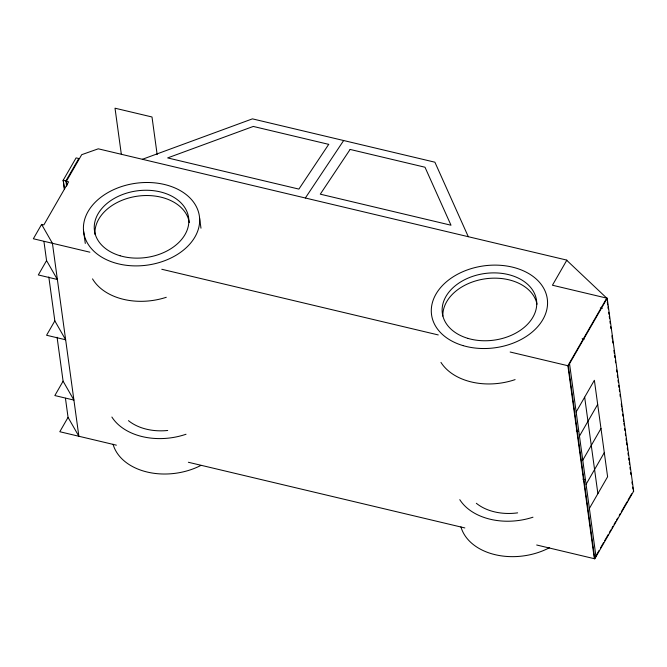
<?xml version="1.0" encoding="UTF-8"?>
<svg xmlns="http://www.w3.org/2000/svg" width="667" height="667" viewBox="0 0 667 667"><rect width="100%" height="100%" fill="white"/><g stroke="black" fill="none" stroke-linecap="round" stroke-linejoin="round"><path stroke-width="1" d="M63.223 180.273L64.457 189.278L63.182 180.265L76.096 157.879L78.773 158.521L65.891 180.907L66.6 186.06M607.02 300.083L606.753 298.132L566.425 260.013L98.274 148.816L81.691 154.694L66.383 181.324L68.609 181.858L43.839 224.937L41.604 224.404L33.35 238.761L89.887 252.193M46.565 260.589L38.311 274.946L57.379 279.473L46.565 260.589L43.947 241.487M54.836 320.885L46.573 335.251L65.641 339.778L54.836 320.885L48.808 276.938M63.098 381.19L54.844 395.556L73.912 400.083L63.098 381.19L57.079 337.244M65.441 398.274L68.059 417.375L59.805 431.732L116.383 445.172M566.867 260.122L552.434 285.226L607.195 298.232L633.65 491.204L594.781 558.804L536.677 544.997M598.999 550.583L594.339 558.696L567.884 365.724L606.753 298.132M607.195 298.232L568.326 365.833L594.781 558.804M576.155 411.964L594.372 380.273L607.604 476.763L589.378 508.446M579.465 436.085L597.682 404.394M582.766 460.205L600.992 428.522M586.076 484.325L604.294 452.643M600.55 547.882L603.66 542.471M604.702 540.67L608.329 534.359M609.363 532.558L610.922 529.856M611.956 528.056L612.99 526.246M614.032 524.445L615.583 521.744M616.616 519.943L617.659 518.134M619.209 515.433L620.252 513.632M621.285 511.831L626.988 501.918M628.022 500.108L631.649 493.805M305.344 197.999L343.655 140.529M142.388 159.296L252.426 118.859L434.892 162.198L468.292 236.702M63.182 180.265L65.891 180.907M600.308 307.929L602.318 308.404M582.149 338.711L584.159 339.186M161.789 269.268L438.252 334.934M510.155 352.018L567.884 365.724M576.296 430.907L578.306 431.391M582.908 479.156L584.917 479.631M633.208 491.095L633.65 491.204M188.377 462.273L464.857 527.939M41.604 224.404L52.418 243.297L78.873 436.26L68.059 417.375M607.287 302.034L607.687 304.961M607.954 306.912L608.221 308.863M608.688 312.248L608.971 314.299M609.246 316.35L609.53 318.401M609.955 321.486L610.23 323.537M610.655 326.613L610.939 328.664M611.922 335.851L612.348 338.928M612.623 340.987L612.906 343.038M613.923 350.475L614.349 353.56M614.632 355.611L614.916 357.662M615.333 360.739L615.616 362.798M616.6 369.977L616.883 372.036M617.308 375.112L617.584 377.163M618.009 380.248L618.292 382.299M618.709 385.376L618.993 387.427M619.276 389.486L619.56 391.537M619.976 394.614L620.26 396.665M621.244 403.852L621.669 406.928M621.944 408.988L622.228 411.039M622.653 414.115L622.936 416.166M623.353 419.251L623.637 421.302M623.92 423.353L624.195 425.404M624.62 428.489L624.904 430.54M625.321 433.617L625.604 435.676M626.03 438.753L626.313 440.804M626.588 442.855L626.872 444.914M627.297 447.991L627.58 450.042M627.997 453.126L628.281 455.177M628.706 458.262L628.981 460.313M629.264 462.364L629.548 464.415M629.973 467.5L630.248 469.551M630.674 472.636L630.957 474.687M631.966 482.058L632.241 484.067M632.649 487.077L632.933 489.086M584.659 397.173L597.882 493.663M569.543 363.723L595.998 556.687M199.591 218.076A58.404 41.329 -7.8 0 1 115.158 262.981A58.404 41.329 -7.8 0 1 109.872 191.521A58.404 41.329 -7.8 0 1 199.591 218.076L200.975 228.197M157.162 154.602L152.001 116.983L115.016 108.196L121.286 153.952M83.483 230.307L85.293 243.463M66.383 181.324L66.942 185.401M532.983 517.2A58.404 41.329 -7.8 0 1 459.78 499.666M549.633 547.624A58.404 41.329 -7.8 0 1 460.939 526.88M517.634 512.856A47.532 33.642 -7.8 0 1 476.338 503.285M186.035 434.25A58.404 41.329 -7.8 0 1 111.881 417.033M200.892 465.433A58.404 41.329 -7.8 0 1 113.048 444.247M167.7 430.473A47.532 33.642 -7.8 0 1 128.448 420.652M515.107 379.606A58.404 41.329 -7.8 0 1 440.954 362.389M442.855 316.108A47.532 33.642 -7.8 0 1 486.293 278.681A47.532 33.642 -7.8 0 1 537.002 304.227M166.275 297.29A58.404 41.329 -7.8 0 1 92.53 278.881M95.014 234.45A47.532 33.642 -7.8 0 1 138.411 196.048A47.532 33.642 -7.8 0 1 189.286 222.561M328.714 144.355L298.891 189.095L167.634 157.921L253.285 126.438L328.714 144.355M350.117 149.441L320.285 194.172L451 225.221L424.996 167.225L350.117 149.441M463.048 345.614A58.404 41.329 -7.8 0 0 547.482 300.709A58.404 41.329 -7.8 0 0 457.762 274.145A58.404 41.329 -7.8 0 0 463.048 345.614M467.959 338.394A47.532 33.642 -7.8 0 0 536.677 301.843A47.532 33.642 -7.8 0 0 463.657 280.232A47.532 33.642 -7.8 0 0 467.959 338.394M120.068 255.761A47.532 33.642 -7.8 0 0 188.786 219.218A47.532 33.642 -7.8 0 0 115.766 197.599A47.532 33.642 -7.8 0 0 120.068 255.761"/></g></svg>
